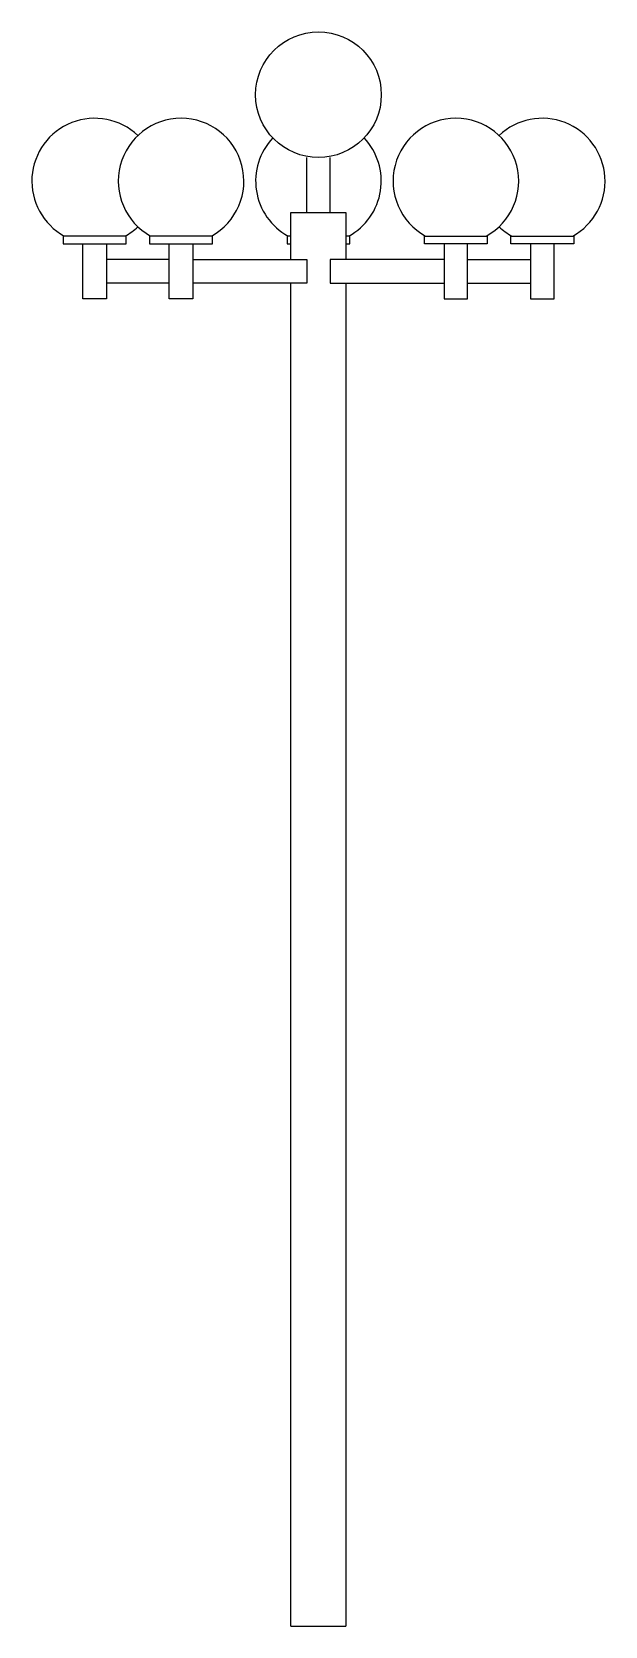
# Model space of a CAD drawing. Header units: millimetres. Extents: x -2877.72 to -2876.99, y 3738.7 to 3740.73.
import ezdxf

# ---------------------------------------------------------------- set-up
doc = ezdxf.new("R2010")
doc.units = ezdxf.units.MM
doc.header["$LTSCALE"] = 10
doc.layers.add('Ele_postes_luz', color=2, linetype='Continuous')

msp = doc.modelspace()

# ---------------------------------------------------------------- linework, layer by layer
at = {"layer": 'Ele_postes_luz'}
for p, q in [((-2877.3678, 3740.4997), (-2877.3678, 3740.5697)), ((-2877.3378, 3740.4997), (-2877.3378, 3740.5697)), ((-2877.3878, 3740.4997), (-2877.3178, 3740.4997)), ((-2877.3878, 3740.4397), (-2877.3878, 3740.4997)), ((-2877.3178, 3740.4997), (-2877.3178, 3740.4397)), ((-2877.5978, 3740.4697), (-2877.6778, 3740.4697)), ((-2877.6778, 3740.4697), (-2877.6778, 3740.4597)), ((-2877.6778, 3740.4597), (-2877.5978, 3740.4597)), ((-2877.6528, 3740.3897), (-2877.6528, 3740.4597)), ((-2877.6228, 3740.4597), (-2877.6228, 3740.3897)), ((-2877.5978, 3740.4597), (-2877.5978, 3740.4697)), ((-2877.5678, 3740.4697), (-2877.5678, 3740.4597)), ((-2877.4878, 3740.4697), (-2877.5678, 3740.4697)), ((-2877.5678, 3740.4597), (-2877.4878, 3740.4597)), ((-2877.5428, 3740.3897), (-2877.5428, 3740.4597)), ((-2877.5128, 3740.4597), (-2877.5128, 3740.3897)), ((-2877.4878, 3740.4597), (-2877.4878, 3740.4697)), ((-2877.3878, 3740.4697), (-2877.3928, 3740.4697)), ((-2877.3928, 3740.4697), (-2877.3928, 3740.4597)), ((-2877.3928, 3740.4597), (-2877.3878, 3740.4597)), ((-2877.3128, 3740.4697), (-2877.3178, 3740.4697)), ((-2877.3178, 3740.4597), (-2877.3128, 3740.4597)), ((-2877.3128, 3740.4597), (-2877.3128, 3740.4697)), ((-2877.2178, 3740.4597), (-2877.2178, 3740.4697)), ((-2877.2178, 3740.4697), (-2877.1378, 3740.4697)), ((-2877.1378, 3740.4597), (-2877.2178, 3740.4597)), ((-2877.1928, 3740.4597), (-2877.1928, 3740.3897)), ((-2877.1628, 3740.3897), (-2877.1628, 3740.4597)), ((-2877.1378, 3740.4697), (-2877.1378, 3740.4597)), ((-2877.1078, 3740.4597), (-2877.1078, 3740.4697)), ((-2877.1078, 3740.4697), (-2877.0278, 3740.4697)), ((-2877.0278, 3740.4597), (-2877.1078, 3740.4597)), ((-2877.0828, 3740.4597), (-2877.0828, 3740.3897)), ((-2877.0528, 3740.3897), (-2877.0528, 3740.4597)), ((-2877.0278, 3740.4697), (-2877.0278, 3740.4597)), ((-2877.5428, 3740.4397), (-2877.6228, 3740.4397)), ((-2877.5128, 3740.4397), (-2877.3678, 3740.4397)), ((-2877.3678, 3740.4397), (-2877.3678, 3740.4097)), ((-2877.3378, 3740.4397), (-2877.3378, 3740.4097)), ((-2877.1928, 3740.4397), (-2877.3378, 3740.4397)), ((-2877.1628, 3740.4397), (-2877.0828, 3740.4397)), ((-2877.5428, 3740.4097), (-2877.6228, 3740.4097)), ((-2877.3678, 3740.4097), (-2877.5128, 3740.4097)), ((-2877.3878, 3738.6997), (-2877.3878, 3740.4097)), ((-2877.3378, 3740.4097), (-2877.1928, 3740.4097)), ((-2877.3178, 3740.4097), (-2877.3178, 3738.6997)), ((-2877.1628, 3740.4097), (-2877.0828, 3740.4097)), ((-2877.6228, 3740.3897), (-2877.6528, 3740.3897)), ((-2877.5128, 3740.3897), (-2877.5428, 3740.3897)), ((-2877.1928, 3740.3897), (-2877.1628, 3740.3897)), ((-2877.0828, 3740.3897), (-2877.0528, 3740.3897)), ((-2877.3878, 3738.6997), (-2877.3178, 3738.6997))]:
    msp.add_line(p, q, dxfattribs=at)
msp.add_circle((-2877.3528, 3740.6497), 0.08, dxfattribs=at)
for centre, start, end in [((-2877.6378, 3740.5397), 46.5675, 241.045), ((-2877.5278, 3740.5397), 298.955, 241.045), ((-2877.1778, 3740.5397), 298.955, 241.045), ((-2877.0678, 3740.5397), 298.955, 133.4325), ((-2877.3528, 3740.5397), 136.5675, 241.045), ((-2877.3528, 3740.5397), 298.955, 43.4325), ((-2877.6378, 3740.5397), 298.955, 313.4325), ((-2877.0678, 3740.5397), 226.5675, 241.045)]:
    msp.add_arc(centre, 0.08, start, end, dxfattribs=at)

doc.saveas('drawing.dxf')
